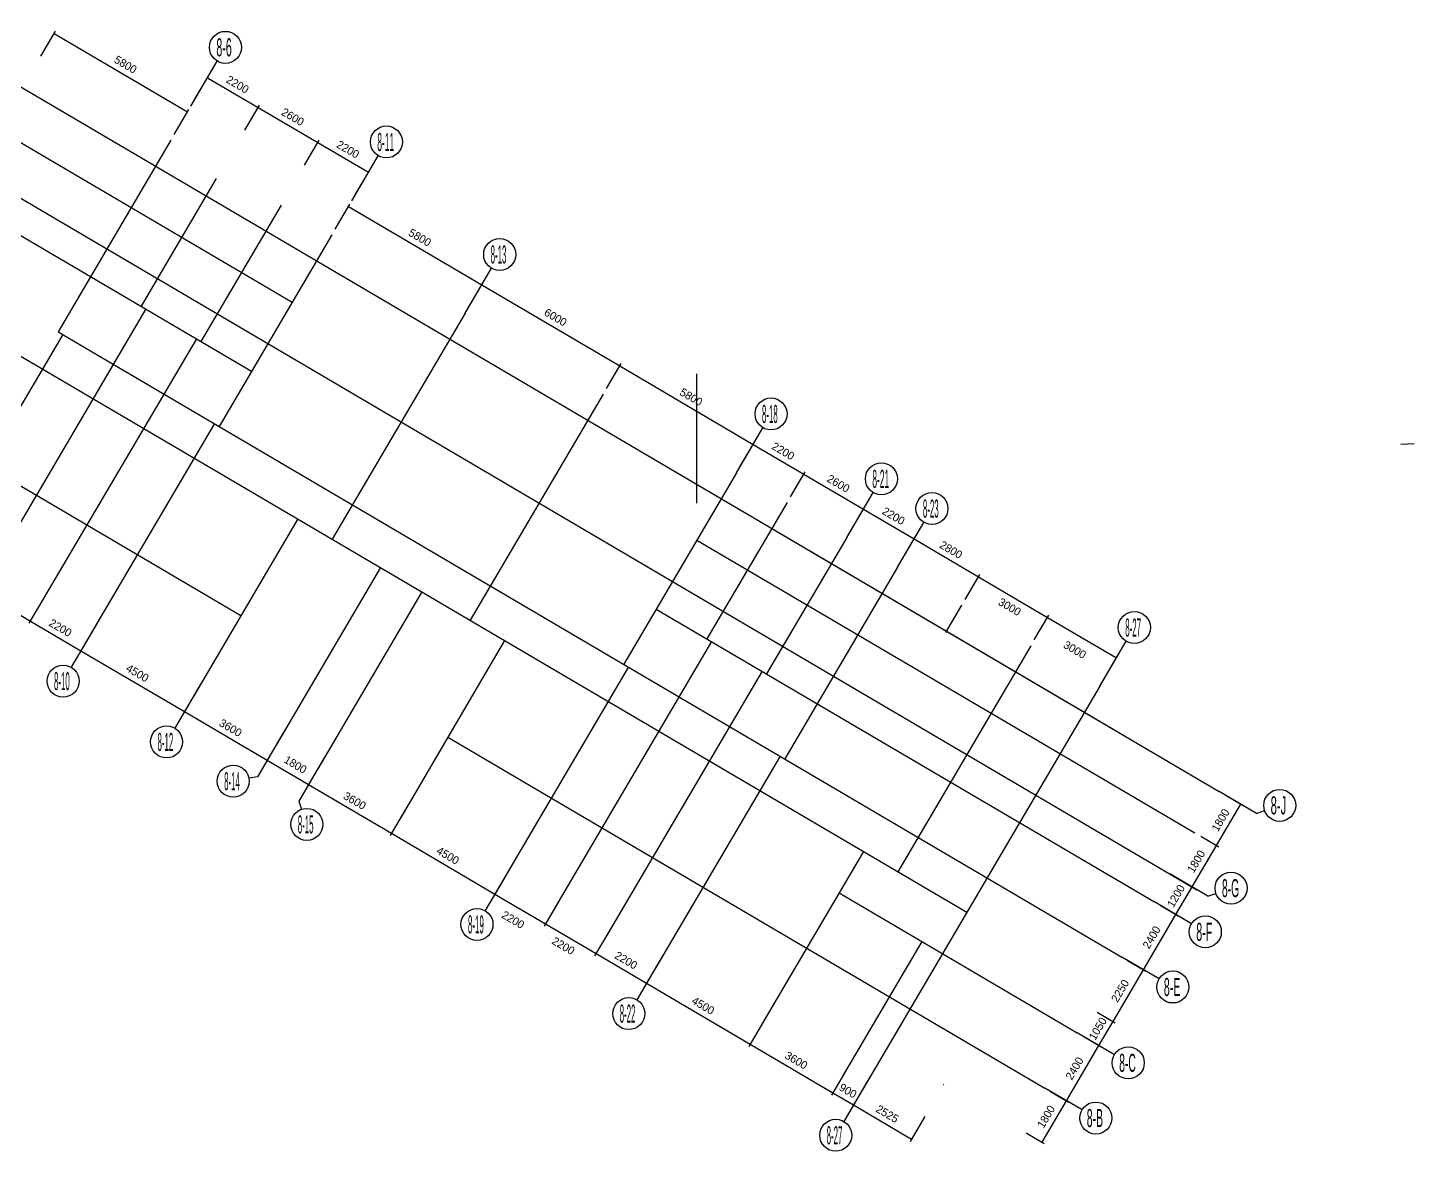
# Model space of a CAD drawing. Extents: x 471867 to 669967, y 35268 to 238913.
# Drawn here: x 595376 to 647354, y 152854 to 194985 of the extents above; entities that cross this region are included whole.
import ezdxf

# ---------------------------------------------------------------- set-up
doc = ezdxf.new("R2010")
doc.units = 0
doc.header["$LTSCALE"] = 100
doc.header["$MEASUREMENT"] = 0
for name, color, linetype in [('AXIS', 3, 'Continuous'), ('DOTE', 253, 'Continuous'), ('L-AXIS', 3, 'Continuous')]:
    doc.layers.add(name, color=color, linetype=linetype)
doc.styles.add('hztxt2', font='hztxt2')
doc.dimstyles.get("Standard").update_dxf_attribs({"dimtxt": 300, "dimasz": 100, "dimexe": 100, "dimexo": 250, "dimgap": 100, "dimtad": 0, "dimtoh": 1, "dimdec": 0, "dimdsep": 46, "dimcen": 0.09, "dimclrt": 7, "dimadec": 0, "dimazin": 0, "dimtfac": 1, "dimtdec": 4, "dimtofl": 0, "dimtmove": 0, "dimatfit": 3, "dimfxl": 1, "dimtolj": 1, "dimtzin": 0, "dimarcsym": 0})

# ---------------------------------------------------------------- blocks, each defined once
blk = doc.blocks.new('*D340')
at = {"layer": 'L-AXIS', "color": 0, "linetype": 'ByBlock', "lineweight": -2}
for p, q in [((634938, 157166), (635615, 156768)), ((634312, 154750), (635529, 156819)), ((633721, 155098), (634398, 154699))]:
    blk.add_line(p, q, dxfattribs=at)
for points in [[(635529, 156819), (635492, 156724), (635464, 156741)], [(634312, 154750), (634349, 154845), (634377, 154828)]]:
    blk.add_solid(points, dxfattribs=at)
at = {"layer": 'L-AXIS', "color": 7, "linetype": 'Continuous', "lineweight": -2, "insert": (634619, 155962), "char_height": 300, "width": 785, "attachment_point": 5, "rotation": 59.5454, "style": 'hztxt2'}
blk.add_mtext('2400', dxfattribs=at)
blk = doc.blocks.new('*D156')
at = {"layer": 'L-AXIS', "color": 0, "linetype": 'ByBlock', "lineweight": -2}
for p, q in [((633721, 155098), (634398, 154699)), ((633400, 153198), (634312, 154750)), ((632809, 153546), (633486, 153148))]:
    blk.add_line(p, q, dxfattribs=at)
for points in [[(634312, 154750), (634276, 154655), (634247, 154672)], [(633400, 153198), (633436, 153293), (633465, 153276)]]:
    blk.add_solid(points, dxfattribs=at)
at = {"layer": 'L-AXIS', "color": 7, "linetype": 'Continuous', "lineweight": -2, "insert": (633554, 154152), "char_height": 300, "width": 690, "attachment_point": 5, "rotation": 59.5454, "style": 'hztxt2'}
blk.add_mtext('1800', dxfattribs=at)
blk = doc.blocks.new('*D224')
at = {"layer": 'L-AXIS', "color": 0, "linetype": 'ByBlock', "lineweight": -2}
for p, q in [((633106, 172028), (633655, 172962)), ((633605, 172876), (636191, 171355)), ((635692, 170507), (636241, 171441))]:
    blk.add_line(p, q, dxfattribs=at)
for points in [[(633605, 172876), (633699, 172839), (633682, 172811)], [(636191, 171355), (636096, 171391), (636113, 171420)]]:
    blk.add_solid(points, dxfattribs=at)
at = {"layer": 'L-AXIS', "color": 7, "linetype": 'Continuous', "lineweight": -2, "insert": (634630, 171660), "char_height": 300, "width": 780, "attachment_point": 5, "rotation": 329.5454, "style": 'hztxt2'}
blk.add_mtext('3000', dxfattribs=at)
blk = doc.blocks.new('_AXISO')
blk.add_circle((0, 0), 0.5)
blk = doc.blocks.new('*D361')
at = {"layer": 'L-AXIS', "color": 0, "linetype": 'ByBlock', "lineweight": -2}
for p, q in [((601618, 192263), (602167, 193197)), ((602117, 193111), (604013, 191996)), ((603515, 191148), (604064, 192082))]:
    blk.add_line(p, q, dxfattribs=at)
for points in [[(602117, 193111), (602211, 193075), (602194, 193046)], [(604013, 191996), (603918, 192032), (603935, 192061)]]:
    blk.add_solid(points, dxfattribs=at)
at = {"layer": 'L-AXIS', "color": 7, "linetype": 'Continuous', "lineweight": -2, "insert": (603242, 192855), "char_height": 300, "width": 780, "attachment_point": 5, "rotation": 329.5454, "style": 'hztxt2'}
blk.add_mtext('2200', dxfattribs=at)
blk = doc.blocks.new('*D386')
at = {"layer": 'L-AXIS', "color": 0, "linetype": 'ByBlock', "lineweight": -2}
for p, q in [((601748, 170190), (601199, 169256)), ((601250, 169342), (604353, 167518)), ((604852, 168366), (604302, 167431))]:
    blk.add_line(p, q, dxfattribs=at)
for points in [[(601250, 169342), (601344, 169306), (601327, 169277)], [(604353, 167518), (604258, 167554), (604275, 167583)]]:
    blk.add_solid(points, dxfattribs=at)
at = {"layer": 'L-AXIS', "color": 7, "linetype": 'Continuous', "lineweight": -2, "insert": (602979, 168732), "char_height": 300, "width": 775, "attachment_point": 5, "rotation": 329.5454, "style": 'hztxt2'}
blk.add_mtext('3600', dxfattribs=at)
blk = doc.blocks.new('*D229')
at = {"layer": 'L-AXIS', "color": 0, "linetype": 'ByBlock', "lineweight": -2}
for p, q in [((595973, 173586), (595423, 172652)), ((595474, 172738), (597371, 171623)), ((597869, 172471), (597320, 171537))]:
    blk.add_line(p, q, dxfattribs=at)
for points in [[(595474, 172738), (595569, 172702), (595552, 172673)], [(597371, 171623), (597276, 171659), (597293, 171688)]]:
    blk.add_solid(points, dxfattribs=at)
at = {"layer": 'L-AXIS', "color": 7, "linetype": 'Continuous', "lineweight": -2, "insert": (596600, 172482), "char_height": 300, "width": 780, "attachment_point": 5, "rotation": 329.5454, "style": 'hztxt2'}
blk.add_mtext('2200', dxfattribs=at)
blk = doc.blocks.new('*D45')
at = {"layer": 'L-AXIS', "color": 0, "linetype": 'ByBlock', "lineweight": -2}
for p, q in [((597869, 172471), (597320, 171537)), ((597371, 171623), (601250, 169342)), ((601748, 170190), (601199, 169256))]:
    blk.add_line(p, q, dxfattribs=at)
for points in [[(597371, 171623), (597465, 171587), (597448, 171558)], [(601250, 169342), (601155, 169379), (601172, 169407)]]:
    blk.add_solid(points, dxfattribs=at)
at = {"layer": 'L-AXIS', "color": 7, "linetype": 'Continuous', "lineweight": -2, "insert": (599488, 170784), "char_height": 300, "width": 790, "attachment_point": 5, "rotation": 329.5454, "style": 'hztxt2'}
blk.add_mtext('4500', dxfattribs=at)
blk = doc.blocks.new('*D80')
at = {"layer": 'L-AXIS', "color": 0, "linetype": 'ByBlock', "lineweight": -2}
for p, q in [((594076, 174701), (593527, 173767)), ((593578, 173853), (595474, 172738)), ((595973, 173586), (595423, 172652))]:
    blk.add_line(p, q, dxfattribs=at)
for points in [[(593578, 173853), (593672, 173817), (593655, 173788)], [(595474, 172738), (595379, 172775), (595396, 172803)]]:
    blk.add_solid(points, dxfattribs=at)
at = {"layer": 'L-AXIS', "color": 7, "linetype": 'Continuous', "lineweight": -2, "insert": (594703, 173597), "char_height": 300, "width": 780, "attachment_point": 5, "rotation": 329.5454, "style": 'hztxt2'}
blk.add_mtext('2200', dxfattribs=at)
blk = doc.blocks.new('*D66')
at = {"layer": 'L-AXIS', "color": 0, "linetype": 'ByBlock', "lineweight": -2}
for p, q in [((595866, 193924), (596416, 194858)), ((596365, 194772), (601365, 191832)), ((600866, 190984), (601415, 191918))]:
    blk.add_line(p, q, dxfattribs=at)
for points in [[(596365, 194772), (596459, 194735), (596443, 194707)], [(601365, 191832), (601270, 191868), (601287, 191897)]]:
    blk.add_solid(points, dxfattribs=at)
at = {"layer": 'L-AXIS', "color": 7, "linetype": 'Continuous', "lineweight": -2, "insert": (599042, 193604), "char_height": 300, "width": 780, "attachment_point": 5, "rotation": 329.5454, "style": 'hztxt2'}
blk.add_mtext('5800', dxfattribs=at)
blk = doc.blocks.new('*D375')
at = {"layer": 'L-AXIS', "color": 0, "linetype": 'ByBlock', "lineweight": -2}
for p, q in [((617179, 161118), (616629, 160183)), ((616680, 160270), (618577, 159155)), ((619075, 160003), (618526, 159068))]:
    blk.add_line(p, q, dxfattribs=at)
for points in [[(616680, 160270), (616775, 160233), (616758, 160205)], [(618577, 159155), (618482, 159191), (618499, 159220)]]:
    blk.add_solid(points, dxfattribs=at)
at = {"layer": 'L-AXIS', "color": 7, "linetype": 'Continuous', "lineweight": -2, "insert": (617806, 160014), "char_height": 300, "width": 780, "attachment_point": 5, "rotation": 329.5454, "style": 'hztxt2'}
blk.add_mtext('2200', dxfattribs=at)
blk = doc.blocks.new('*D5')
at = {"layer": 'L-AXIS', "color": 0, "linetype": 'ByBlock', "lineweight": -2}
for p, q in [((609507, 165629), (608957, 164694)), ((609008, 164781), (612887, 162500)), ((613386, 163348), (612836, 162414))]:
    blk.add_line(p, q, dxfattribs=at)
for points in [[(609008, 164781), (609103, 164744), (609086, 164716)], [(612887, 162500), (612792, 162536), (612809, 162565)]]:
    blk.add_solid(points, dxfattribs=at)
at = {"layer": 'L-AXIS', "color": 7, "linetype": 'Continuous', "lineweight": -2, "insert": (611125, 163942), "char_height": 300, "width": 790, "attachment_point": 5, "rotation": 329.5454, "style": 'hztxt2'}
blk.add_mtext('4500', dxfattribs=at)
blk = doc.blocks.new('*D271')
at = {"layer": 'L-AXIS', "color": 0, "linetype": 'ByBlock', "lineweight": -2}
for p, q in [((606403, 167453), (605854, 166519)), ((605905, 166605), (609008, 164781)), ((609507, 165629), (608957, 164694))]:
    blk.add_line(p, q, dxfattribs=at)
for points in [[(605905, 166605), (605999, 166569), (605982, 166540)], [(609008, 164781), (608913, 164817), (608930, 164846)]]:
    blk.add_solid(points, dxfattribs=at)
at = {"layer": 'L-AXIS', "color": 7, "linetype": 'Continuous', "lineweight": -2, "insert": (607634, 165995), "char_height": 300, "width": 775, "attachment_point": 5, "rotation": 329.5454, "style": 'hztxt2'}
blk.add_mtext('3600', dxfattribs=at)
blk = doc.blocks.new('*D299')
at = {"layer": 'L-AXIS', "color": 0, "linetype": 'ByBlock', "lineweight": -2}
for p, q in [((604852, 168366), (604302, 167431)), ((604353, 167518), (605905, 166605)), ((606403, 167453), (605854, 166519))]:
    blk.add_line(p, q, dxfattribs=at)
for points in [[(604353, 167518), (604448, 167481), (604431, 167453)], [(605905, 166605), (605810, 166642), (605827, 166670)]]:
    blk.add_solid(points, dxfattribs=at)
at = {"layer": 'L-AXIS', "color": 7, "linetype": 'Continuous', "lineweight": -2, "insert": (605411, 167354), "char_height": 300, "width": 690, "attachment_point": 5, "rotation": 329.5454, "style": 'hztxt2'}
blk.add_mtext('1800', dxfattribs=at)
blk = doc.blocks.new('*D147')
at = {"layer": 'L-AXIS', "color": 0, "linetype": 'ByBlock', "lineweight": -2}
for p, q in [((613386, 163348), (612836, 162414)), ((612887, 162500), (614784, 161385)), ((615282, 162233), (614733, 161298))]:
    blk.add_line(p, q, dxfattribs=at)
for points in [[(612887, 162500), (612982, 162463), (612965, 162435)], [(614784, 161385), (614689, 161421), (614706, 161450)]]:
    blk.add_solid(points, dxfattribs=at)
at = {"layer": 'L-AXIS', "color": 7, "linetype": 'Continuous', "lineweight": -2, "insert": (613570, 161534), "char_height": 300, "width": 780, "attachment_point": 5, "rotation": 329.5454, "style": 'hztxt2'}
blk.add_mtext('2200', dxfattribs=at)
blk = doc.blocks.new('*D240')
at = {"layer": 'L-AXIS', "color": 0, "linetype": 'ByBlock', "lineweight": -2}
for p, q in [((615282, 162233), (614733, 161298)), ((614784, 161385), (616680, 160270)), ((617179, 161118), (616629, 160183))]:
    blk.add_line(p, q, dxfattribs=at)
for points in [[(614784, 161385), (614878, 161348), (614861, 161320)], [(616680, 160270), (616585, 160306), (616602, 160335)]]:
    blk.add_solid(points, dxfattribs=at)
at = {"layer": 'L-AXIS', "color": 7, "linetype": 'Continuous', "lineweight": -2, "insert": (615454, 160556), "char_height": 300, "width": 780, "attachment_point": 5, "rotation": 329.5454, "style": 'hztxt2'}
blk.add_mtext('2200', dxfattribs=at)
blk = doc.blocks.new('*D92')
at = {"layer": 'L-AXIS', "color": 0, "linetype": 'ByBlock', "lineweight": -2}
for p, q in [((626833, 155441), (626284, 154507)), ((626335, 154593), (628511, 153313)), ((629010, 154161), (628461, 153227))]:
    blk.add_line(p, q, dxfattribs=at)
for points in [[(626335, 154593), (626429, 154556), (626413, 154528)], [(628511, 153313), (628417, 153349), (628434, 153378)]]:
    blk.add_solid(points, dxfattribs=at)
at = {"layer": 'L-AXIS', "color": 7, "linetype": 'Continuous', "lineweight": -2, "insert": (627601, 154255), "char_height": 300, "width": 780, "attachment_point": 5, "rotation": 329.5454, "style": 'hztxt2'}
blk.add_mtext('2525', dxfattribs=at)
blk = doc.blocks.new('*D120')
at = {"layer": 'L-AXIS', "color": 0, "linetype": 'ByBlock', "lineweight": -2}
for p, q in [((626058, 155897), (625508, 154963)), ((626833, 155441), (626284, 154507)), ((625559, 155049), (626335, 154593))]:
    blk.add_line(p, q, dxfattribs=at)
for points in [[(625559, 155049), (625654, 155013), (625637, 154984)], [(626335, 154593), (626240, 154629), (626257, 154658)]]:
    blk.add_solid(points, dxfattribs=at)
at = {"layer": 'L-AXIS', "color": 7, "linetype": 'Continuous', "lineweight": -2, "insert": (626124, 155123), "char_height": 300, "width": 556.67, "attachment_point": 5, "rotation": 329.5454, "style": 'hztxt2'}
blk.add_mtext('900', dxfattribs=at)
blk = doc.blocks.new('*D395')
at = {"layer": 'L-AXIS', "color": 0, "linetype": 'ByBlock', "lineweight": -2}
for p, q in [((622954, 157722), (622405, 156787)), ((622456, 156874), (625559, 155049)), ((626058, 155897), (625508, 154963))]:
    blk.add_line(p, q, dxfattribs=at)
for points in [[(622456, 156874), (622550, 156837), (622533, 156809)], [(625559, 155049), (625464, 155085), (625481, 155114)]]:
    blk.add_solid(points, dxfattribs=at)
at = {"layer": 'L-AXIS', "color": 7, "linetype": 'Continuous', "lineweight": -2, "insert": (624185, 156263), "char_height": 300, "width": 775, "attachment_point": 5, "rotation": 329.5454, "style": 'hztxt2'}
blk.add_mtext('3600', dxfattribs=at)
blk = doc.blocks.new('*D204')
at = {"layer": 'L-AXIS', "color": 0, "linetype": 'ByBlock', "lineweight": -2}
for p, q in [((619075, 160003), (618526, 159068)), ((618577, 159155), (622456, 156874)), ((622954, 157722), (622405, 156787))]:
    blk.add_line(p, q, dxfattribs=at)
for points in [[(618577, 159155), (618671, 159118), (618654, 159089)], [(622456, 156874), (622361, 156910), (622378, 156939)]]:
    blk.add_solid(points, dxfattribs=at)
at = {"layer": 'L-AXIS', "color": 7, "linetype": 'Continuous', "lineweight": -2, "insert": (620693, 158316), "char_height": 300, "width": 790, "attachment_point": 5, "rotation": 329.5454, "style": 'hztxt2'}
blk.add_mtext('4500', dxfattribs=at)
blk = doc.blocks.new('*D265')
at = {"layer": 'L-AXIS', "color": 0, "linetype": 'ByBlock', "lineweight": -2}
for p, q in [((617072, 181455), (617621, 182389)), ((617571, 182303), (622571, 179363)), ((622072, 178515), (622621, 179450))]:
    blk.add_line(p, q, dxfattribs=at)
for points in [[(617571, 182303), (617665, 182267), (617649, 182238)], [(622571, 179363), (622476, 179400), (622493, 179428)]]:
    blk.add_solid(points, dxfattribs=at)
at = {"layer": 'L-AXIS', "color": 7, "linetype": 'Continuous', "lineweight": -2, "insert": (620248, 181135), "char_height": 300, "width": 780, "attachment_point": 5, "rotation": 329.5454, "style": 'hztxt2'}
blk.add_mtext('5800', dxfattribs=at)
blk = doc.blocks.new('*D86')
at = {"layer": 'L-AXIS', "color": 0, "linetype": 'ByBlock', "lineweight": -2}
for p, q in [((605756, 189830), (606305, 190764)), ((606254, 190678), (608151, 189563)), ((607652, 188715), (608202, 189649))]:
    blk.add_line(p, q, dxfattribs=at)
for points in [[(606254, 190678), (606349, 190642), (606332, 190613)], [(608151, 189563), (608056, 189599), (608073, 189628)]]:
    blk.add_solid(points, dxfattribs=at)
at = {"layer": 'L-AXIS', "color": 7, "linetype": 'Continuous', "lineweight": -2, "insert": (607380, 190422), "char_height": 300, "width": 780, "attachment_point": 5, "rotation": 329.5454, "style": 'hztxt2'}
blk.add_mtext('2200', dxfattribs=at)
blk = doc.blocks.new('*D139')
at = {"layer": 'L-AXIS', "color": 0, "linetype": 'ByBlock', "lineweight": -2}
for p, q in [((606900, 187436), (607450, 188370)), ((607399, 188284), (612399, 185344)), ((611900, 184496), (612449, 185431))]:
    blk.add_line(p, q, dxfattribs=at)
for points in [[(607399, 188284), (607493, 188248), (607477, 188219)], [(612399, 185344), (612304, 185381), (612321, 185409)]]:
    blk.add_solid(points, dxfattribs=at)
at = {"layer": 'L-AXIS', "color": 7, "linetype": 'Continuous', "lineweight": -2, "insert": (610076, 187116), "char_height": 300, "width": 780, "attachment_point": 5, "rotation": 329.5454, "style": 'hztxt2'}
blk.add_mtext('5800', dxfattribs=at)
blk = doc.blocks.new('*D21')
at = {"layer": 'L-AXIS', "color": 0, "linetype": 'ByBlock', "lineweight": -2}
for p, q in [((611900, 184496), (612449, 185431)), ((612399, 185344), (617571, 182303)), ((617072, 181455), (617621, 182389))]:
    blk.add_line(p, q, dxfattribs=at)
for points in [[(612399, 185344), (612493, 185308), (612476, 185279)], [(617571, 182303), (617476, 182340), (617493, 182368)]]:
    blk.add_solid(points, dxfattribs=at)
at = {"layer": 'L-AXIS', "color": 7, "linetype": 'Continuous', "lineweight": -2, "insert": (615162, 184125), "char_height": 300, "width": 770, "attachment_point": 5, "rotation": 329.5454, "style": 'hztxt2'}
blk.add_mtext('6000', dxfattribs=at)
blk = doc.blocks.new('*D323')
at = {"layer": 'L-AXIS', "color": 0, "linetype": 'ByBlock', "lineweight": -2}
for p, q in [((603515, 191148), (604064, 192082)), ((604013, 191996), (606254, 190678)), ((605756, 189830), (606305, 190764))]:
    blk.add_line(p, q, dxfattribs=at)
for points in [[(604013, 191996), (604108, 191960), (604091, 191931)], [(606254, 190678), (606160, 190715), (606177, 190743)]]:
    blk.add_solid(points, dxfattribs=at)
at = {"layer": 'L-AXIS', "color": 7, "linetype": 'Continuous', "lineweight": -2, "insert": (605311, 191639), "char_height": 300, "width": 775, "attachment_point": 5, "rotation": 329.5454, "style": 'hztxt2'}
blk.add_mtext('2600', dxfattribs=at)
blk = doc.blocks.new('*D3')
at = {"layer": 'L-AXIS', "color": 0, "linetype": 'ByBlock', "lineweight": -2}
for p, q in [((623968, 177400), (624518, 178335)), ((624467, 178248), (626708, 176931)), ((626210, 176082), (626759, 177017))]:
    blk.add_line(p, q, dxfattribs=at)
for points in [[(624467, 178248), (624562, 178212), (624545, 178183)], [(626708, 176931), (626614, 176967), (626631, 176996)]]:
    blk.add_solid(points, dxfattribs=at)
at = {"layer": 'L-AXIS', "color": 7, "linetype": 'Continuous', "lineweight": -2, "insert": (625765, 177891), "char_height": 300, "width": 775, "attachment_point": 5, "rotation": 329.5454, "style": 'hztxt2'}
blk.add_mtext('2600', dxfattribs=at)
blk = doc.blocks.new('*D283')
at = {"layer": 'L-AXIS', "color": 0, "linetype": 'ByBlock', "lineweight": -2}
for p, q in [((622072, 178515), (622621, 179450)), ((622571, 179363), (624467, 178248)), ((623968, 177400), (624518, 178335))]:
    blk.add_line(p, q, dxfattribs=at)
for points in [[(622571, 179363), (622665, 179327), (622648, 179298)], [(624467, 178248), (624372, 178285), (624389, 178313)]]:
    blk.add_solid(points, dxfattribs=at)
at = {"layer": 'L-AXIS', "color": 7, "linetype": 'Continuous', "lineweight": -2, "insert": (623696, 179108), "char_height": 300, "width": 780, "attachment_point": 5, "rotation": 329.5454, "style": 'hztxt2'}
blk.add_mtext('2200', dxfattribs=at)
blk = doc.blocks.new('*D307')
at = {"layer": 'L-AXIS', "color": 0, "linetype": 'ByBlock', "lineweight": -2}
for p, q in [((628106, 174967), (628655, 175902)), ((628605, 175815), (631018, 174396)), ((630520, 173548), (631069, 174482))]:
    blk.add_line(p, q, dxfattribs=at)
for points in [[(628605, 175815), (628699, 175779), (628683, 175750)], [(631018, 174396), (630924, 174433), (630941, 174461)]]:
    blk.add_solid(points, dxfattribs=at)
at = {"layer": 'L-AXIS', "color": 7, "linetype": 'Continuous', "lineweight": -2, "insert": (629989, 175408), "char_height": 300, "width": 780, "attachment_point": 5, "rotation": 329.5454, "style": 'hztxt2'}
blk.add_mtext('2800', dxfattribs=at)
blk = doc.blocks.new('*D158')
at = {"layer": 'L-AXIS', "color": 0, "linetype": 'ByBlock', "lineweight": -2}
for p, q in [((626210, 176082), (626759, 177017)), ((626708, 176931), (628605, 175815)), ((628106, 174967), (628655, 175902))]:
    blk.add_line(p, q, dxfattribs=at)
for points in [[(626708, 176931), (626803, 176894), (626786, 176865)], [(628605, 175815), (628510, 175852), (628527, 175880)]]:
    blk.add_solid(points, dxfattribs=at)
at = {"layer": 'L-AXIS', "color": 7, "linetype": 'Continuous', "lineweight": -2, "insert": (627834, 176675), "char_height": 300, "width": 780, "attachment_point": 5, "rotation": 329.5454, "style": 'hztxt2'}
blk.add_mtext('2200', dxfattribs=at)
blk = doc.blocks.new('*D253')
at = {"layer": 'L-AXIS', "color": 0, "linetype": 'ByBlock', "lineweight": -2}
for p, q in [((630520, 173548), (631069, 174482)), ((631018, 174396), (633605, 172876)), ((633106, 172028), (633655, 172962))]:
    blk.add_line(p, q, dxfattribs=at)
for points in [[(631018, 174396), (631113, 174360), (631096, 174331)], [(633605, 172876), (633510, 172912), (633527, 172941)]]:
    blk.add_solid(points, dxfattribs=at)
at = {"layer": 'L-AXIS', "color": 7, "linetype": 'Continuous', "lineweight": -2, "insert": (632187, 173266), "char_height": 300, "width": 780, "attachment_point": 5, "rotation": 329.5454, "style": 'hztxt2'}
blk.add_mtext('3000', dxfattribs=at)
blk = doc.blocks.new('*D334')
at = {"layer": 'L-AXIS', "color": 0, "linetype": 'ByBlock', "lineweight": -2}
for p, q in [((639026, 162767), (639938, 164319)), ((639347, 164666), (640024, 164268)), ((638435, 163114), (639112, 162716))]:
    blk.add_line(p, q, dxfattribs=at)
for points in [[(639938, 164319), (639902, 164224), (639873, 164241)], [(639026, 162767), (639062, 162861), (639091, 162845)]]:
    blk.add_solid(points, dxfattribs=at)
at = {"layer": 'L-AXIS', "color": 7, "linetype": 'Continuous', "lineweight": -2, "insert": (639180, 163720), "char_height": 300, "width": 690, "attachment_point": 5, "rotation": 59.5454, "style": 'hztxt2'}
blk.add_mtext('1800', dxfattribs=at)
blk = doc.blocks.new('*D171')
at = {"layer": 'L-AXIS', "color": 0, "linetype": 'ByBlock', "lineweight": -2}
for p, q in [((638418, 161732), (639026, 162767)), ((638435, 163114), (639112, 162716)), ((637827, 162080), (638504, 161682))]:
    blk.add_line(p, q, dxfattribs=at)
for points in [[(639026, 162767), (638990, 162672), (638961, 162689)], [(638418, 161732), (638454, 161827), (638483, 161810)]]:
    blk.add_solid(points, dxfattribs=at)
at = {"layer": 'L-AXIS', "color": 7, "linetype": 'Continuous', "lineweight": -2, "insert": (638420, 162427), "char_height": 300, "width": 690, "attachment_point": 5, "rotation": 59.5454, "style": 'hztxt2'}
blk.add_mtext('1200', dxfattribs=at)
blk = doc.blocks.new('*D236')
at = {"layer": 'L-AXIS', "color": 0, "linetype": 'ByBlock', "lineweight": -2}
for p, q in [((637201, 159664), (638418, 161732)), ((637827, 162080), (638504, 161682)), ((636610, 160011), (637287, 159613))]:
    blk.add_line(p, q, dxfattribs=at)
for points in [[(638418, 161732), (638381, 161638), (638353, 161655)], [(637201, 159664), (637238, 159758), (637266, 159741)]]:
    blk.add_solid(points, dxfattribs=at)
at = {"layer": 'L-AXIS', "color": 7, "linetype": 'Continuous', "lineweight": -2, "insert": (637508, 160875), "char_height": 300, "width": 785, "attachment_point": 5, "rotation": 59.5454, "style": 'hztxt2'}
blk.add_mtext('2400', dxfattribs=at)
blk = doc.blocks.new('*D50')
at = {"layer": 'L-AXIS', "color": 0, "linetype": 'ByBlock', "lineweight": -2}
for p, q in [((636061, 157724), (637201, 159664)), ((636610, 160011), (637287, 159613)), ((635470, 158072), (636147, 157673))]:
    blk.add_line(p, q, dxfattribs=at)
for points in [[(637201, 159664), (637165, 159569), (637136, 159586)], [(636061, 157724), (636097, 157819), (636126, 157802)]]:
    blk.add_solid(points, dxfattribs=at)
at = {"layer": 'L-AXIS', "color": 7, "linetype": 'Continuous', "lineweight": -2, "insert": (636329, 158871), "char_height": 300, "width": 780, "attachment_point": 5, "rotation": 59.5454, "style": 'hztxt2'}
blk.add_mtext('2250', dxfattribs=at)
blk = doc.blocks.new('*D115')
at = {"layer": 'L-AXIS', "color": 0, "linetype": 'ByBlock', "lineweight": -2}
for p, q in [((635470, 158072), (636147, 157673)), ((635529, 156819), (636061, 157724)), ((634938, 157166), (635615, 156768))]:
    blk.add_line(p, q, dxfattribs=at)
for points in [[(636061, 157724), (636025, 157629), (635996, 157646)], [(635529, 156819), (635565, 156913), (635594, 156897)]]:
    blk.add_solid(points, dxfattribs=at)
at = {"layer": 'L-AXIS', "color": 7, "linetype": 'Continuous', "lineweight": -2, "insert": (635493, 157449), "char_height": 300, "width": 690, "attachment_point": 5, "rotation": 59.5454, "style": 'hztxt2'}
blk.add_mtext('1050', dxfattribs=at)
blk = doc.blocks.new('*D416')
at = {"layer": 'L-AXIS', "color": 0, "linetype": 'ByBlock', "lineweight": -2}
for p, q in [((639938, 164319), (640851, 165870)), ((640260, 166218), (640937, 165819)), ((639347, 164666), (640024, 164268))]:
    blk.add_line(p, q, dxfattribs=at)
for points in [[(640851, 165870), (640814, 165776), (640786, 165792)], [(639938, 164319), (639975, 164413), (640003, 164396)]]:
    blk.add_solid(points, dxfattribs=at)
at = {"layer": 'L-AXIS', "color": 7, "linetype": 'Continuous', "lineweight": -2, "insert": (640093, 165272), "char_height": 300, "width": 690, "attachment_point": 5, "rotation": 59.5454, "style": 'hztxt2'}
blk.add_mtext('1800', dxfattribs=at)

msp = doc.modelspace()

# ---------------------------------------------------------------- linework, layer by layer
at = {"layer": 'DOTE'}
for p, q in [((591333.7, 194985.1), (636237, 168582.9)), ((590421.3, 193433.4), (605287.1, 184692.6)), ((589509, 191881.8), (639200.8, 162664)), ((588900.8, 190847.3), (603766.6, 182106.6)), ((600739.3, 190768.5), (596515.9, 183585.7)), ((602445.9, 189330.6), (599628.8, 184539.5)), ((604877, 188335.6), (601870.1, 183221.6)), ((586924, 187485.4), (630581.7, 161815.6)), ((606773.5, 187220.5), (602550.1, 180037.7)), ((599801.2, 184438.1), (593800.6, 174232.6)), ((611773.3, 184280.8), (606789.6, 175804.9)), ((596515.9, 183585.7), (636394.7, 160137.8)), ((596688.3, 183484.3), (592030.9, 175563.2)), ((601697.7, 183323), (595697.1, 173117.5)), ((620458.1, 177162.9), (620458.1, 182006)), ((616945.4, 181239.6), (611961.8, 172763.7)), ((589920.1, 180851.6), (603367.8, 172944.6)), ((602377.7, 180139.1), (597720.3, 172218)), ((621945.2, 178299.9), (617721.9, 171117)), ((623841.7, 177184.8), (620834.8, 172070.8)), ((605496.6, 176565.2), (601599.4, 169937.1)), ((623267.7, 176208.6), (640044, 166344.4)), ((620458.9, 175772), (639131.7, 164792.8)), ((626083, 175866.9), (623076.1, 170753)), ((608599.9, 174740.5), (604702.7, 168112.4)), ((627979.4, 174751.9), (623756.1, 167569)), ((610151.5, 173828.1), (606254.4, 167200.1)), ((618938.3, 173185.9), (637611.1, 162206.7)), ((629793.8, 172313.4), (630393.1, 173332.7)), ((613254.8, 172003.5), (609357.7, 165375.4)), ((621007.2, 171969.4), (615133.3, 161979.5)), ((632979.2, 171812.1), (627995.6, 163336.2)), ((617894.3, 171015.6), (613236.8, 163094.6)), ((622903.7, 170854.4), (617029.8, 160864.4)), ((635565.3, 170291.5), (626684.5, 155187.6)), ((611126.1, 168382.9), (633505.6, 155224.2)), ((623583.7, 167670.4), (618926.2, 159749.3)), ((626702.5, 164096.5), (622805.4, 157468.5)), ((625790.2, 162544.8), (634722, 157293.1)), ((628893.5, 160720.2), (625908.7, 155643.8))]:
    msp.add_line(p, q, dxfattribs=at)
at = {"layer": 'DOTE', "color": 200}
msp.add_line((646854.9, 179372.9), (647354.4, 179394.2), dxfattribs=at)
msp.add_arc((629703.5, 155360.1), 10, 329.54537, 59.54537, dxfattribs=at)
at = {"layer": 'L-AXIS'}
for p, q in [((601491.3, 192047.6), (602482, 193732.4)), ((607525.5, 188499.6), (608516.2, 190184.4)), ((611773.3, 184280.8), (612763.9, 185965.6)), ((621945.2, 178299.9), (622935.8, 179984.7)), ((626083, 175866.9), (627073.6, 177551.7)), ((627979.4, 174751.9), (628970.1, 176436.7)), ((597995.9, 172686.7), (597005.3, 171001.9)), ((635565.3, 170291.5), (636555.9, 171976.3)), ((601875, 170405.9), (600884.4, 168721.1)), ((604978.3, 168581.2), (603987.7, 166896.4)), ((606530, 167668.8), (605539.4, 165984)), ((603987.7, 166896.4), (603670.8, 166839.7)), ((641437.2, 165525.3), (640044, 166344.4)), ((605539.4, 165984), (605643.9, 165679.5)), ((641437.2, 165525.3), (641741.7, 165629.8)), ((613512.5, 163563.3), (612521.8, 161878.5)), ((639612.5, 162422), (638219.3, 163241.1)), ((639004.3, 161387.5), (637611.1, 162206.7)), ((639612.5, 162422), (639917.1, 162526.5)), ((619201.9, 160218.1), (618211.2, 158533.3)), ((637787.9, 159318.6), (636394.7, 160137.8)), ((636115.2, 156473.9), (634722, 157293.1)), ((626960.1, 155656.4), (625969.5, 153971.6)), ((634898.8, 154405.1), (633505.6, 155224.2))]:
    msp.add_line(p, q, dxfattribs=at)

# ---------------------------------------------------------------- block references
at = {"layer": 'AXIS'}
ref = msp.add_blockref('_AXISO', (602786.1, 194249.6), dxfattribs=dict(at, xscale=1200.000000000114, yscale=1200, rotation=359.9996457873818))
ref.add_attrib('A', '8-6', (602446.7, 193910.2), dxfattribs={"height": 678.82, "style": 'hztxt2', "width": 0.440678})
ref = msp.add_blockref('_AXISO', (608820.3, 190701.6), dxfattribs=dict(at, xscale=1200.000000000114, yscale=1200, rotation=359.9996457873818))
ref.add_attrib('A', '8-11', (608480.9, 190362.2), dxfattribs={"height": 678.82, "style": 'hztxt2', "width": 0.346667})
ref = msp.add_blockref('_AXISO', (613068, 186482.8), dxfattribs=dict(at, xscale=1200.000000000114, yscale=1200, rotation=359.9996457873818))
ref.add_attrib('A', '8-13', (612728.6, 186143.4), dxfattribs={"height": 678.82, "style": 'hztxt2', "width": 0.325})
ref = msp.add_blockref('_AXISO', (623240, 180501.9), dxfattribs=dict(at, xscale=1200.000000000114, yscale=1200, rotation=359.9996457873818))
ref.add_attrib('A', '8-18', (622900.5, 180162.5), dxfattribs={"height": 678.82, "style": 'hztxt2', "width": 0.325})
ref = msp.add_blockref('_AXISO', (627377.7, 178069), dxfattribs=dict(at, xscale=1200.000000000114, yscale=1200, rotation=359.9996457873818))
ref.add_attrib('A', '8-21', (627038.3, 177729.6), dxfattribs={"height": 678.82, "style": 'hztxt2', "width": 0.346667})
ref = msp.add_blockref('_AXISO', (629274.2, 176953.9), dxfattribs=dict(at, xscale=1200.000000000114, yscale=1200, rotation=359.9996457873818))
ref.add_attrib('A', '8-23', (628934.8, 176614.5), dxfattribs={"height": 678.82, "style": 'hztxt2', "width": 0.325})
ref = msp.add_blockref('_AXISO', (636860, 172493.6), dxfattribs=dict(at, xscale=1200.000000000114, yscale=1200, rotation=359.9996457873818))
ref.add_attrib('A', '8-27', (636520.6, 172154.1), dxfattribs={"height": 678.82, "style": 'hztxt2', "width": 0.325})
ref = msp.add_blockref('_AXISO', (596701.2, 170484.7), dxfattribs=dict(at, xscale=1200.000000000114, yscale=1200, rotation=359.9996457873818))
ref.add_attrib('A', '8-10', (596361.7, 170145.3), dxfattribs={"height": 678.82, "style": 'hztxt2', "width": 0.325})
ref = msp.add_blockref('_AXISO', (600580.3, 168203.8), dxfattribs=dict(at, xscale=1200.000000000114, yscale=1200, rotation=359.9996457873818))
ref.add_attrib('A', '8-12', (600240.9, 167864.4), dxfattribs={"height": 678.82, "style": 'hztxt2', "width": 0.325})
ref = msp.add_blockref('_AXISO', (603080.2, 166734), dxfattribs=dict(at, xscale=1200.000000000114, yscale=1200, rotation=359.9996457873818))
ref.add_attrib('A', '8-14', (602740.8, 166394.6), dxfattribs={"height": 678.82, "style": 'hztxt2', "width": 0.320988})
ref = msp.add_blockref('_AXISO', (642309.2, 165824.6), dxfattribs=dict(at, xscale=1200.000000000114, yscale=1200, rotation=359.9996457873818))
ref.add_attrib('A', '8-J', (641969.8, 165485.2), dxfattribs={"height": 678.82, "style": 'hztxt2', "width": 0.464286})
ref = msp.add_blockref('_AXISO', (605838.7, 165112), dxfattribs=dict(at, xscale=1200.000000000114, yscale=1200, rotation=359.9996457873818))
ref.add_attrib('A', '8-15', (605499.3, 164772.6), dxfattribs={"height": 678.82, "style": 'hztxt2', "width": 0.325})
ref = msp.add_blockref('_AXISO', (640484.6, 162721.3), dxfattribs=dict(at, xscale=1200.000000000114, yscale=1200, rotation=359.9996457873818))
ref.add_attrib('A', '8-G', (640145.1, 162381.8), dxfattribs={"height": 678.82, "style": 'hztxt2', "width": 0.42623})
ref = msp.add_blockref('_AXISO', (612217.7, 161361.3), dxfattribs=dict(at, xscale=1200.000000000114, yscale=1200, rotation=359.9996457873818))
ref.add_attrib('A', '8-19', (611878.3, 161021.9), dxfattribs={"height": 678.82, "style": 'hztxt2', "width": 0.329114})
ref = msp.add_blockref('_AXISO', (639521.5, 161083.4), dxfattribs=dict(at, xscale=1200.000000000114, yscale=1200, rotation=359.9996457873818))
ref.add_attrib('A', '8-F', (639182.1, 160744), dxfattribs={"height": 678.82, "style": 'hztxt2', "width": 0.440678})
ref = msp.add_blockref('_AXISO', (638305.1, 159014.5), dxfattribs=dict(at, xscale=1200.000000000114, yscale=1200, rotation=359.9996457873818))
ref.add_attrib('A', '8-E', (637965.7, 158675.1), dxfattribs={"height": 678.82, "style": 'hztxt2', "width": 0.440678})
ref = msp.add_blockref('_AXISO', (617907.1, 158016), dxfattribs=dict(at, xscale=1200.000000000114, yscale=1200, rotation=359.9996457873818))
ref.add_attrib('A', '8-22', (617567.7, 157676.6), dxfattribs={"height": 678.82, "style": 'hztxt2', "width": 0.325})
ref = msp.add_blockref('_AXISO', (636632.4, 156169.8), dxfattribs=dict(at, xscale=1200.000000000114, yscale=1200, rotation=359.9996457873818))
ref.add_attrib('A', '8-C', (636293, 155830.4), dxfattribs={"height": 678.82, "style": 'hztxt2', "width": 0.42623})
ref = msp.add_blockref('_AXISO', (635416, 154101), dxfattribs=dict(at, xscale=1200.000000000114, yscale=1200, rotation=359.9996457873818))
ref.add_attrib('A', '8-B', (635076.6, 153761.5), dxfattribs={"height": 678.82, "style": 'hztxt2', "width": 0.433333})
ref = msp.add_blockref('_AXISO', (625665.4, 153454.3), dxfattribs=dict(at, xscale=1200.000000000114, yscale=1200, rotation=359.9996457873818))
ref.add_attrib('A', '8-27', (625326, 153114.9), dxfattribs={"height": 678.82, "style": 'hztxt2', "width": 0.325})

# ---------------------------------------------------------------- dimensions: what is measured, and where the dimension line sits
at = {"layer": 'L-AXIS'}
for base, p1, p2, angle, picture, middle in [((601364.6, 191832.1), (595739.5, 193708.3), (600739.3, 190768.5), 329.54537, '*D66', (599042.1, 193603.7)), ((604013.1, 191996), (601491.3, 192047.6), (603387.8, 190932.5), 329.54537, '*D361', (603242.3, 192855.3)), ((606254.4, 190678.2), (603387.8, 190932.5), (605629.1, 189614.7), 329.54537, '*D323', (605311.2, 191638.8)), ((608150.9, 189563.1), (605629.1, 189614.7), (607525.5, 188499.6), 329.54537, '*D86', (607380.1, 190422.4)), ((612398.6, 185344.3), (606773.5, 187220.5), (611773.3, 184280.8), 329.54537, '*D139', (610076.1, 187115.9)), ((617570.8, 182303.2), (611773.3, 184280.8), (616945.4, 181239.6), 329.54537, '*D21', (615162.1, 184125.5)), ((622570.6, 179363.4), (616945.4, 181239.6), (621945.2, 178299.9), 329.54537, '*D265', (620248.1, 181135)), ((624467, 178248.3), (621945.2, 178299.9), (623841.7, 177184.8), 329.54537, '*D283', (623696.2, 179107.6)), ((626708.3, 176930.5), (623841.7, 177184.8), (626083, 175866.9), 329.54537, '*D3', (625765.1, 177891.1)), ((628604.8, 175815.4), (626083, 175866.9), (627979.4, 174751.9), 329.54537, '*D158', (627833.9, 176674.7)), ((631018.5, 174396.2), (627979.4, 174751.9), (630393.1, 173332.7), 329.54537, '*D307', (629989, 175407.5)), ((595474.1, 172738.2), (594203, 174916.9), (596099.4, 173801.8), 329.54537, '*D80', (594703.2, 173597.5)), ((633604.6, 172875.7), (630393.1, 173332.7), (632979.2, 171812.1), 329.54537, '*D253', (632187.5, 173266)), ((597370.6, 171623.2), (596099.4, 173801.8), (597995.9, 172686.7), 329.54537, '*D229', (596599.7, 172482.4)), ((601249.7, 169342.3), (597995.9, 172686.7), (601875, 170405.9), 329.54537, '*D45', (599487.5, 170784.4)), ((636190.7, 171355.1), (632979.2, 171812.1), (635565.3, 170291.5), 329.54537, '*D224', (634630, 171660.2)), ((604353, 167517.6), (601875, 170405.9), (604978.3, 168581.2), 329.54537, '*D386', (602978.7, 168731.7)), ((605904.7, 166605.3), (604978.3, 168581.2), (606530, 167668.8), 329.54537, '*D299', (605410.7, 167353.7)), ((609008, 164780.6), (606530, 167668.8), (609633.3, 165844.2), 329.54537, '*D271', (607633.7, 165994.7)), ((640850.6, 165870.2), (639131.7, 164792.8), (640044, 166344.4), 59.54537, '*D416', (640092.8, 165271.7)), ((612887.1, 162499.8), (609633.3, 165844.2), (613512.5, 163563.3), 329.54537, '*D5', (611124.9, 163941.9)), ((639938.3, 164318.5), (638219.3, 163241.1), (639131.7, 164792.8), 59.54537, '*D334', (639180.4, 163720.1)), ((614783.6, 161384.7), (613512.5, 163563.3), (615408.9, 162448.2), 329.54537, '*D147', (613570.3, 161534.4)), ((639026, 162766.8), (637611.1, 162206.7), (638219.3, 163241.1), 59.54537, '*D171', (638420.1, 162427)), ((616680, 160269.6), (615408.9, 162448.2), (617305.4, 161333.1), 329.54537, '*D240', (615453.7, 160555.7)), ((638417.7, 161732.4), (636394.7, 160137.8), (637611.1, 162206.7), 59.54537, '*D236', (637507.8, 160875.4)), ((618576.5, 159154.5), (617305.4, 161333.1), (619201.9, 160218.1), 329.54537, '*D375', (617805.7, 160013.8)), ((622455.6, 156873.7), (619201.9, 160218.1), (623081, 157937.2), 329.54537, '*D204', (620693.5, 158315.8)), ((637201.3, 159663.5), (635254.2, 158198.2), (636394.7, 160137.8), 59.54537, '*D50', (636329.3, 158871.2)), ((636060.8, 157724), (634722, 157293.1), (635254.2, 158198.2), 59.54537, '*D115', (635493, 157448.8)), ((625559, 155049), (623081, 157937.2), (626184.3, 156112.5), 329.54537, '*D395', (624184.7, 156263)), ((635528.6, 156818.8), (633505.6, 155224.2), (634722, 157293.1), 59.54537, '*D340', (634618.7, 155961.8)), ((626334.8, 154592.8), (626184.3, 156112.5), (626960.1, 155656.4), 329.54537, '*D120', (626124.3, 155122.6)), ((628511.4, 153313), (626960.1, 155656.4), (629136.8, 154376.6), 329.54537, '*D92', (627600.5, 154254.6)), ((634312.2, 154750), (632593.2, 153672.6), (633505.6, 155224.2), 59.54537, '*D156', (633554.3, 154151.5))]:
    dim = msp.add_linear_dim(base=base, p1=p1, p2=p2, angle=angle, dimstyle='Standard', dxfattribs=at)
    dim.commit()
    dim.dimension.update_dxf_attribs({"geometry": picture, "text_midpoint": middle})

doc.saveas('drawing.dxf')
